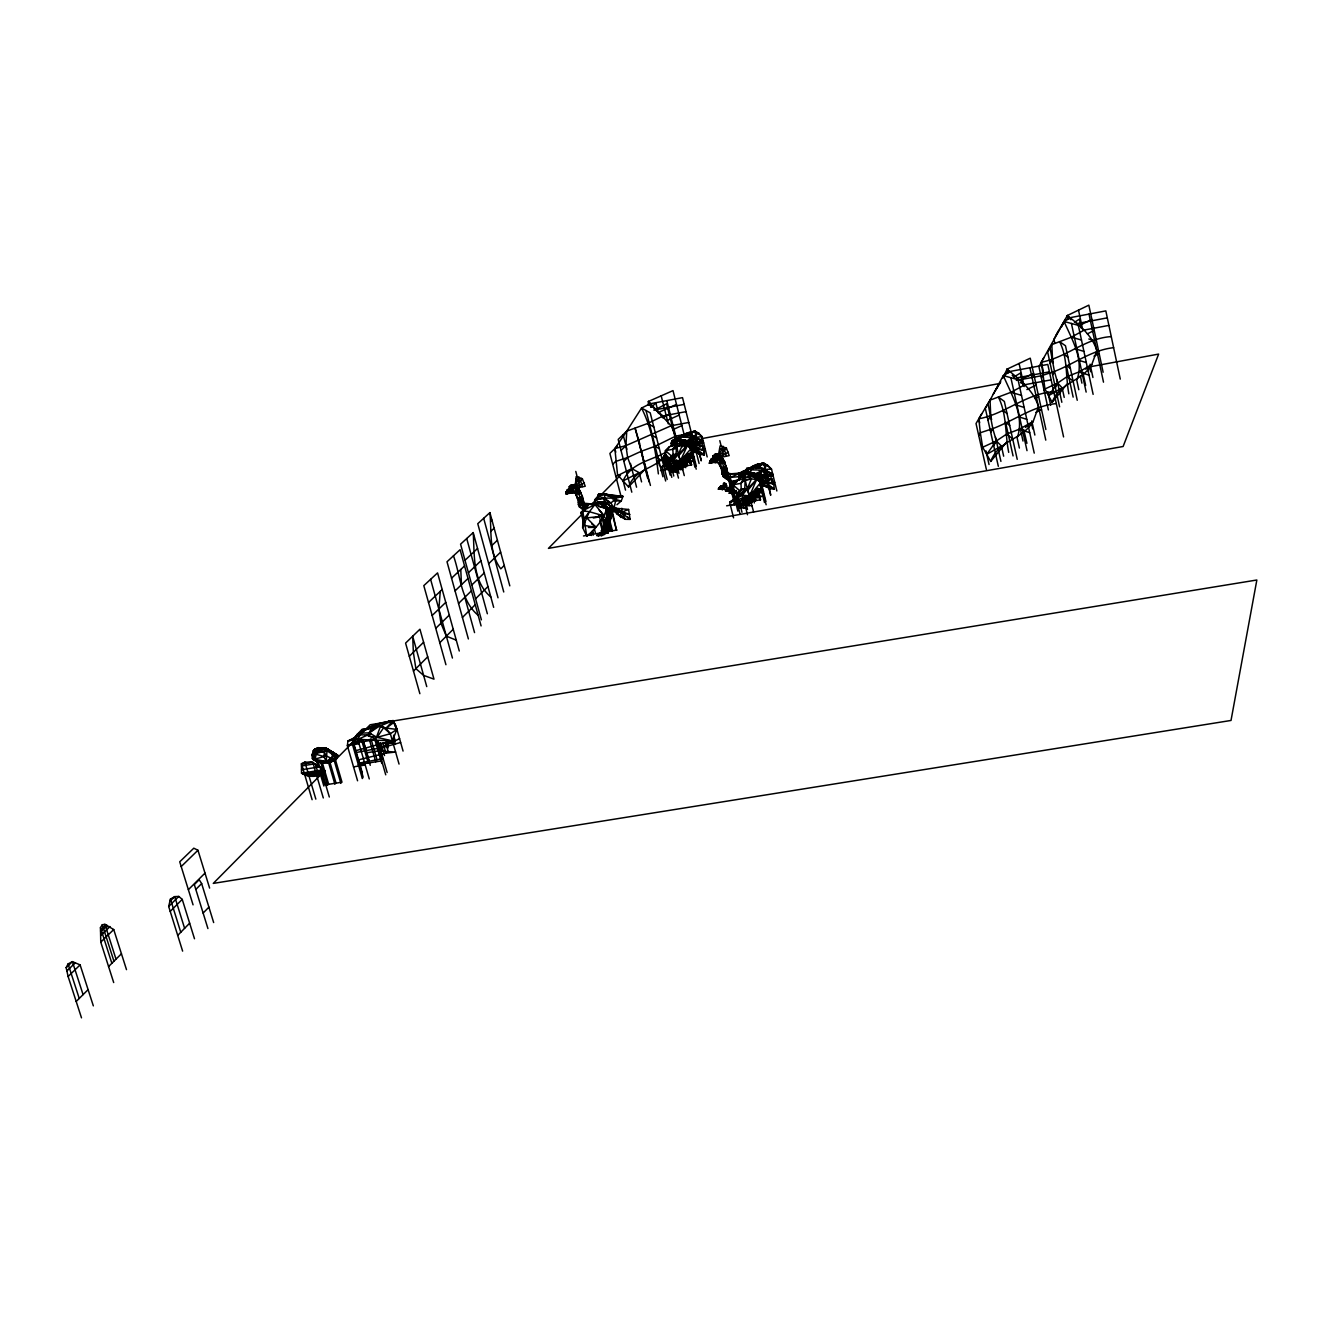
<?xml version="1.0" encoding="UTF-8"?>
<svg xmlns="http://www.w3.org/2000/svg" width="1323" height="1323" viewBox="0 0 1323 1323"><rect width="100%" height="100%" fill="white"/><g stroke="black" fill="none" stroke-linecap="round" stroke-linejoin="round"><path stroke-width="1.5" d="M696.328 466.258L690.408 442.742L684.967 439.782L677.839 440.724L672.845 449.291L673.159 455.939L671.489 456.005L665.419 450.663L669.62 446.661L675.474 444.098L684.603 442.577L691.036 448.613L696.212 469.169M583.658 501.367L582.368 496.456L581.376 496.654L584.138 503.236L582.137 508.859L579.491 506.974L578.482 502.492L582.881 498.44L583.278 503.782M741.657 476.197L742.633 471.699L749 471.749L750.951 472.873L742.633 471.699L736.514 474.114M113.695 982.559L100.763 942.125L100.465 927.621L102.301 924.727L104.914 924.33L113.728 929.54L126.495 969.643M732.363 482.597L723.003 476.429L721.167 468.309L722.242 467.482L723.003 468.557L722.011 474.296L726.393 472.526L730.131 473.667L730.825 481.374L732.363 482.597L728.427 479.687L727.815 472.758L725.682 468.607L726.608 467.929L726.79 473.336M731.652 491.28L733.62 490.089L734.199 493.562L735.356 493.016L733.62 490.089L732.115 490.039C728.378 493.181 721.763 488.187 730.362 488.253L729.965 488.319M718.951 487.955L726.873 487.261L726.178 484.102L723.747 482.845L722.689 487.575L723.234 489.394L724.376 488.849L722.656 485.954L720.258 486.517L720.125 488.964L721.085 488.551M311.831 754.755L327.062 750.488L326.103 761.535L330.535 762.362L335.91 759.501L337.53 755.053L325.739 747.925L317.933 747.71L314.56 749.364L311.831 754.755L312.493 758.724L320.894 762.825L330.535 762.362L331.362 760.196M673.969 442.957L675.011 438.872L682.651 439.931L673.804 439.484L675.094 440.278L675.987 439.186L681.659 439.716M749.976 493.314L746.867 501.682L742.253 505.667L745.114 505.072L747.462 497.398M742.683 473.27L746.552 469.285L762.412 463L764.496 463.414L764.496 470.145L766.364 477.752M1008.705 452.367C1004.984 434.01 1007.018 414.496 998.402 397.016L1011.037 392.269L1025.06 384.662L1051.157 379.85M695.27 448.332L682.519 397.644L649.99 403.796L641.556 408.046C652.007 428.85 655.596 451.408 658.374 473.899M1019.388 448.05L1017.155 437.963C1024.978 416.232 1011.615 395.081 1003.314 375.567L1010.855 371.3L1047.799 364.437L1063.576 436.937M582.103 499.102L582.864 502.972L585.593 504.956L580.896 500.292L578.763 493.694L579.722 490.932L582.368 496.456L578.399 500.094L578.482 502.492M697.105 444.545L695.336 437.483L695.584 431.381L684.041 434.209L678.782 438.591L679.344 436.127L684.818 435.118M312.741 757.103L312.493 758.724L326.103 761.535L323.986 756.541L324.598 749.066L325.739 747.925L337.53 755.053L335.959 754.656L326.103 761.535L316.925 761.651L313.998 758.856L313.816 754.424L315.205 749.612L316.362 748.487L318.347 749.132M582.897 520.171L582.649 527.546L586.8 536.328C595.73 528.373 604.346 519.079 606.943 507.189L604.346 502.955L599.914 502.045L588.52 504.361L581.012 512.547L582.897 520.171L594.937 504.526L599.517 503.17L613.558 511.538L614.087 509.901M678.997 439.451L671.852 440.774L671.174 443.47L674.713 440.526L671.852 440.774L674.432 439.468L682.089 440.526L680.154 441.287L680.849 438.889L681.18 440.195M579.143 489.609L577.208 490.271L578.035 489.477L579.143 489.609L576.398 491.081L575.373 493.231L578.763 499.796L579.921 506.692L584.667 510.149L584.138 503.236L578.366 504.758L578.432 500.028L575.373 493.231L573.421 491.726L571.304 484.962L574.827 484.565L577.523 487.046L580.02 490.998L575.373 493.231L566.641 492.784L567.468 489.89L570.081 488.336M1078.807 389.723L1076.757 380.214C1084.595 359.873 1071.977 339.813 1064.105 321.506L1071.068 317.487L1105.83 310.888L1120.267 379.106M319.141 747.892L325.739 747.925L317.933 747.71L316.792 748.835L315.321 758.989L316.925 761.651L319.273 762.048L328.551 762.544L329.675 761.403L336.059 783.15M739.739 474.891L739.822 473.105L747.594 471.699M1068.852 393.807C1065.462 376.509 1067.909 358.12 1059.607 341.665L1071.382 337.183L1084.347 330.022L1108.906 325.392M606.992 529.084L607.836 513.076L604.446 534.475L598.244 535.964L602.974 531.449L608.2 532.871L596.706 535.501L602.13 531.829L600.262 534.442L596.706 535.501M735.009 492.239C728.245 490.982 731.817 495.43 731.206 490.651L733.703 490.188C737.556 497.845 722.656 490.783 734.232 490.816L733.637 491.131M746.453 471.253L746.635 468.408L752.589 467.333M621.793 508.247L622.273 513.159L625.366 519.311L630.079 519.393L628.607 509.471L614.021 508.082L605.008 502.26L598.773 502.211L596.028 503.583M726.178 484.102C725.037 488.237 714.288 488.336 722.308 489.477L724.376 488.849L722.308 489.477L721.167 485.921L718.339 489.113L720.936 489.196L720.258 486.517L722.656 485.954L724.061 488.948M641.572 481.903L639.207 472.691L631.766 468.607L627.631 457.526L625.928 445.619L626.755 431.133L641.556 408.046L650.205 412.842L667.189 479.455M742.848 472.559L749 471.749L749.81 472.592L743.609 472.013L742.914 473.254L741.327 472.361L740.235 476.445L738.614 476.743L730.098 477.355L725.781 474.51L722.606 463.1L719.15 457.725L729.205 455.608L726.41 448.1L720.142 445.851L718.637 453.921L715.048 454.335L713.08 456.121L714.288 457.113L711.063 459.313L709.393 463.182L711.013 460.172L715.941 458.651L715.048 454.335L718.637 453.921L724.69 461.975L727.336 470.872M736.713 505.006L729.883 477.603L742.087 472.361L748.438 472.41L750.389 473.535L748.322 474.378L749 471.749L742.914 472.84L742.633 471.699M729.849 487.625L727.352 488.071L727.683 490.701L727.352 488.071L729.767 487.526C733.637 493.942 726.608 487.873 730.875 484.367L733.306 485.64L733.885 487.426L726.31 489.245L725.401 490.701L728.725 489.361M648.22 405.152L648.452 401.448L673.01 390.616L684.487 435.945M748.471 504.146L750.273 493.33M616.948 504.741L621.231 500.97L622.935 496.439L616.237 498.093L614.021 508.082C613.045 510 614.815 506.395 610.928 505.667L610.135 512.001L607.174 513.771L606.083 512.084L607.174 513.771M440.261 591.348L438.872 609.01L440.939 623.249L446.331 636.165L456.27 640.15M689.647 432.72L689.928 434.556L675.64 438.575L675.325 440.427L675.987 439.186L676.681 440.112L680.287 439.484L680.154 441.287M609.423 529.15C608.563 524.884 603.222 529.299 602.031 531.416L611.259 529.597L608.993 527.48L605.884 528.075L607.373 527.232L607.72 523.561M681.229 460.421L678.931 466.076L674.581 470.227L677.227 469.682L679.443 462.603M604.148 504.923L606.281 504.063L604.148 504.923L605.008 502.26L610.895 503.087L614.021 508.082L613.359 508.776L613.029 507.536L606.017 512.299L606.943 519.36L604.628 532.127L599.468 533.401L599.782 535.154L601.072 535.385L602.875 532.011L607.522 518.55L605.934 508.065C618.304 514.151 611.838 505.353 604.346 502.955L596.822 503.534L605.008 502.26L605.372 503.666M682.238 464.241L683.032 458.998M601.866 517.525L604.082 520.799L607.025 521.394L604.628 532.127L608.2 532.871L604.429 533.45L604.446 534.393L602.875 532.011L604.082 520.799L602.445 517.789M750.819 472.658C749.976 466.374 755.979 463.182 761.568 464.241L757.947 464.423L758.873 467.895M712.717 459.825C709.674 458.651 713.246 465.514 711.063 459.313L713.973 458.32L711.063 459.313L710.236 462.223C715.875 462.488 714.569 461.396 710.236 462.223L711.559 460.569L709.674 461.214L710.236 462.223L712.105 458.8M571.9 484.896L571.404 487.542L567.468 489.89L565.897 493.711L566.145 491.759L567.98 491.131M682.354 458.502L680.684 465.944L683.776 467.416L680.353 468.755L678.881 466.556L679.675 459.561M742.253 505.667L746.883 501.136L752.125 502.575L748.471 504.08L746.867 501.682L747.561 496.026M602.031 531.416L603.768 530.705L603.768 528.853L601.105 530.837L604.694 531.069L606.596 527.596L607.935 516.78L611.342 514.73L610.895 511.207M718.753 488.154C717.595 489.08 721.862 489.609 719.927 487.294L721.812 487.211L719.249 487.658L719.58 489.03C719.183 486.467 718.67 491.048 719.249 487.658L723.747 487.41M726.955 489.113L729.767 487.526L730.346 490.982L731.222 489.824L725.401 490.701C728.444 492.057 727.402 484.466 729.403 491.065L731.503 490.436L729.403 491.065L729.138 490.023L731.156 489.659L725.831 490.386L730.544 488.468L726.592 489.08L728.014 490.783M682.685 462.438L681.229 463.282L683.71 462.653L686.356 464.588L682.685 462.438L681.229 463.083L684.189 462.67L686.356 464.588L682.701 465.299L682.519 458.701M729.486 492.487L730.511 493.181L731.057 492.206L729.238 493.264L730.164 491.809L734.712 491.544L729.668 492.95L730.511 493.181L730.164 491.809M566.988 492.454L577.275 487.344L578.912 489.245L569.849 492.685L568.096 489.808L569.337 488.815L567.567 491.544L572.049 493.032L566.757 493.611L566.145 491.759L568.41 490.717L567.468 489.89L566.641 492.784L568.807 493.082L567.468 489.89L569.171 489.295M314.593 758.724L313.435 759.865L320.894 762.825L330.237 761.337L330.535 762.362L333.247 752.291L337.514 756.012L337.034 758.377L334.587 759.667M598.889 506.56L606.215 508.495L594.937 504.526L588.52 504.361L587.495 506.841L582.699 510.794L583.939 518.219L582.649 527.546L589.314 511.72L604.264 515.953L594.937 504.526L590.339 503.815L599.517 503.17L606.215 508.495L612.036 510.149L613.591 509.305L613.144 511.207L607.108 513.39L606.943 519.36C600.03 519.79 607.29 531.201 600.41 533.897L598.244 535.964M740.88 473.485L739.259 473.766L738.614 476.743L740.367 475.883L740.764 473.022L739.259 473.766L739.822 473.105L740.235 474.808M713.973 461.628L715.66 462.471L715.148 461.214L709.393 463.182L715.908 460.933L715.66 462.471C712.27 463.05 711.923 458.337 713.08 456.121L715.445 455.327M726.31 489.245C726.972 492.04 725.715 488.865 727.336 489.295M760.923 475.867L772.764 474.312L758.641 466.969L752.258 467.151L743.146 471.302L742.848 473.32L743.609 472.013L744.32 472.989L749.81 472.592L746.106 472.906M602.875 532.011L604.545 520.352M750.406 493.744L748.041 500.871L745.296 501.235L747.28 499.085L748.041 500.871L754.656 499.383L752.258 497.299L749.893 497.398L750.67 500.16L744.188 500.689L746.916 498.672L750.67 500.16L752.589 493.446M719.249 487.658L719.58 489.03L719.414 487.774L721.812 487.211C716.338 490.668 721.101 485.64 721.878 487.74M321.687 773.591L325.011 784.886L341.996 782.207L335.116 758.674L337.034 758.377L337.53 755.053L336.406 756.194L335.844 753.928L333.694 753.912L327.194 748.735L319.769 747.727M674.581 470.227L678.881 466.556L679.939 459.296M684.983 457.295L684.553 464.257M748.471 504.08L743.708 504.857L746.023 501.516L743.344 503.104L743.708 504.857L748.256 503.17L748.471 504.08L740.516 505.221L746.867 501.682L747.76 495.794M615.178 496.869L622.935 496.439L605.058 494.207L604.462 498.093L594.705 499.796L594.457 503.021L599.898 502.492L599.236 503.765M607.373 527.232L603.999 529.283L603.768 530.705L607.34 530.358L608.431 527.497L610.316 511.885M751.762 497.283L754.656 499.383L752.589 498.92L752.87 493.446M672.795 442.676L673.407 440.757M578.035 489.477L580.02 490.998L577.523 487.046L575.24 488.369L575.075 487.41L576.183 476.578L582.368 478.81L585.246 486.252L575.24 488.369L578.763 493.694L580.913 492.553L577.903 489.047M578.978 476.892L575.472 485.161M607.836 513.076L610.813 517.425L608.993 527.48L611.342 514.73L610.647 511.621M671.654 446.364L673.242 440.063M681.891 459.114L680.336 468.838L673.076 469.863L678.137 466.424L675.491 468.739L682.784 469.682M722.986 446.165L719.265 454.517M728.014 488.948L726.013 489.543M606.81 493.843L598.624 494.124L597.053 499.019L594.705 499.796L599.898 502.492L597.599 503.302L603.635 502.211M324.73 770.499L324.251 772.88C317.669 777.444 308.292 777.477 301.528 773.227L301.479 763.735L304.885 762.081L312.79 762.313L324.73 770.499L302.95 773.972M752.258 497.299L753.25 492.206M680.254 465.961L682.701 465.299L684.785 457.278M570.527 492.569L565.897 493.711C570.395 493.661 566.608 492.255 568.84 490.386L569.419 486.732L571.304 484.962L574.943 484.83M689.746 432.059L679.046 436.822L678.583 439.004L679.344 436.127M730.776 491.858L731.206 490.651L732.859 490.932L729.783 492.817M722.176 471.997L726.608 467.929L725.384 473.7L727.815 472.758L729.105 474.527L727.633 473.965M726.377 489.477L727.352 488.071C729.8 487.707 727.452 491.213 730.858 488.981L729.849 489.477M745.296 501.235L747.28 499.085M581.508 499.697L582.881 498.44L582.07 504.989L586.039 508.082M765.918 501.45L759.667 476.065L753.779 472.873L747.346 473.039L739.259 475.916L739.144 479.869L730.825 481.374L722.672 474.329L723.119 468.59L722.044 469.533L726.112 465.911L721.167 468.309L719.051 462.67L722.937 458.998L721.647 458.899L723.797 460.404L721.333 456.435L719.15 457.725L719.514 455.013M723.648 475.949L725.666 478.446L727.815 472.758L724.673 469.781L726.608 467.929M671.009 445.851L671.704 442.676L679.063 439.964L679.493 441.7M752.208 476.478L752.407 473.816L753.779 472.873L758.228 477.09L760.659 482.597L766.133 504.758M682.321 458.651L680.502 466.672L675.656 467.879L675.97 469.5L683.776 467.416L680.684 465.944M614.12 508.065L613.922 508.958L612.698 507.883L614.484 507.404L622.356 511.902L629.913 514.415L622.273 513.159L613.161 509.752L612.367 508.23L610.135 512.001L607.108 513.39L610.002 510L605.967 508.049L606.017 512.299L613.343 510.331M750.29 494.587L748.636 501.814L746.867 501.682M750.191 494.984L748.636 501.814L752.125 502.575M182.624 951.121L168.683 906.47L170.419 899.094L174.735 896.614L178.787 896.432L182.243 899.392L194.498 938.768M568.675 490.883L570.693 492.966L565.897 493.711M572.859 485.161L569.419 486.732L570.676 488.187L569.055 491.147L567.369 490.75L572.826 489.99L571.404 487.542L567.468 489.89M100.631 931.243L101.077 929.49L105.708 926.861L110.041 926.596L100.813 935.493M568.873 492.569L572.826 489.99L570.957 488.733L571.404 487.542L577.026 486.599L568.807 489.328L575.207 487.625L575.703 485.657M335.91 759.501L331.445 758.36L327.823 762.627L334.173 760.427L334.835 755.797L335.91 759.501L333.991 759.815L340.887 783.365M613.607 509.719L613.558 511.538L614.484 507.404L630.079 519.393L627.499 516.896M732.512 491.627L732.429 490.304M719.58 489.03L718.984 488.534C722.656 485.773 721.432 487.112 719.497 488.352M723.449 489.13L722.656 485.954L719.48 488.964L720.473 488.551C716.619 488.22 725.914 489.99 723.367 487.162L722.738 487.889M696.46 450.812L696.262 444.611L689.796 444.412L692.458 446.976M728.576 487.74L728.973 489.312M735.952 497.696L737.242 493.181L741.227 489.229L747.28 489.014L753.63 511.951M598.624 494.124L597.053 499.019L598.624 494.124L622.935 496.439L615.41 496.142M681.973 466.374L678.286 454.368L672.828 454.616L669.256 458.337L667.999 462.471L661.996 466.705L665.651 480.993M715.908 460.933C714.453 464.423 712.072 457.89 714.056 456.716M312.493 758.724L315.767 751.662L324.598 749.066L336.373 757.153L331.544 760.99M359.079 743.741L347.354 745.643L352.15 743.41L375.6 739.607L380.677 725.781L393.063 720.622L396.867 729.436L392.418 740.88L378.973 744.154L375.6 739.607L367.992 734.91L360.054 734.827L347.982 740.963L347.354 745.643L357.574 780.785M674.548 439.881L675.739 436.094L671.125 425.758L648.452 401.448L649.461 405.417M730.164 492.52L733.918 490.585M722.292 486.318L720.82 487.74L722.953 486.451M678.931 466.076L678.252 468.127L677.045 467.052L678.931 466.076L675.97 469.5L680.237 467.978M609.093 522.32L610.813 517.425M724.888 483.127L722.887 486.236M578.399 500.094L577.539 498.804L578.697 497.977L577.638 499.036L575.373 493.231L577.936 491.991M732.016 484.665L729.998 487.807M582.137 508.859L582.666 507.371L581.872 508.164M595.35 504.278L584.138 503.236L582.897 505.618M678.881 466.556L681.577 459.098M683.677 444.66L683.048 442.213L684.967 439.782L689.002 443.652L691.036 448.613L680.502 460.685L661.996 466.705L678.286 454.368L687.299 445.702L686.736 444.23L690.408 442.742L692.26 453.475L680.502 460.685L672.233 460.024M733.554 517.839L729.701 502.409L742.253 495.348L744.816 488.435L745.13 479.637L741.608 476.594L733.736 483.953M606.596 527.596L603.768 530.705L607.34 530.358L606.596 527.596L610.25 517.988L607.935 516.78M677.045 467.052L675.97 469.5M681.99 462.752L683.396 459.131M719.232 488.369L720.622 487.972L720.258 486.517L721.796 486.285L720.82 487.74L720.258 486.517L722.656 486.103M676.549 455.774L676.07 453.839L672.101 459.511L661.996 466.705L673.556 460.156L676.07 453.839L676.632 445.868L673.754 443.238L672.712 444.941M577.291 492.636L575.985 494.736L579.309 493.148M599.782 535.154L602.974 531.449L607.025 521.394M751.199 494.157L750.604 497.035M747.809 474.924L747.346 473.039L743.708 477.636L740.996 483.342L741.227 489.229L738.631 496.092L737.44 495.943L738.333 494.885L742.253 495.348L747.28 489.014L751.348 478.943L756.657 479.439L760.659 482.597L749.645 495.844L729.701 502.409L747.28 489.014L756.657 479.439L752.407 473.816L746.073 473.899L741.608 476.594L744.899 476.048M722.523 469.268L720.291 464.075L723.797 460.404L722.606 463.1L720.291 464.075L720.638 463.149L719.051 462.67L712.072 462.405L722.705 458.634L721.515 458.469M743.708 504.857L748.289 497.746M752.059 505.568L749.083 505.651L746.685 495.943L749.645 495.844L756.657 479.439L752.01 475.635L737.275 480.365L732.925 484.797L732.066 487.939L737.837 511.108M737.44 495.943L739.739 490.701L732.925 484.797L740.996 483.342L745.13 479.637L751.348 478.943L747.859 476.644L752.407 473.816L758.228 477.09L761.949 487.823L749.645 495.844L738.333 494.885M678.484 478.083L673.556 460.156L678.286 454.368L682.387 445.223L687.299 445.702L691.036 448.613M683.048 442.213L687.299 445.702L680.502 460.685L678.286 454.368L672.828 454.616L670.364 460.917L669.306 460.801L671.489 456.005M756.591 475.172L772.764 474.312L764.512 469.384L766.645 464.803L762.412 463L758.625 466.275L752.192 466.556L747.743 469.913L743.146 471.302L744.27 473.072L743.609 472.013L741.508 473.105M736.183 490.436L730.842 492.454M719.844 487.707L721.779 486.467M1002.652 378.361L1007.084 369.15L1030.253 358.186L1045.881 429.495M369.266 778.933L357.805 739.375C363.081 725.748 380.329 722.805 393.063 720.622L396.867 729.436L390.351 733.719L377.022 737.374L368.373 736.216L367.992 734.91L372.143 727.253L377.336 726.393M761.635 464.505L756.921 465.001L758.013 464.075L767.059 464.77L767.704 466.06L767.059 464.77L763.354 464.323L767.952 465.58L771.507 469.152L776.849 490.982M1026.929 443.321L1023.704 429.446M1055.374 387.54L1057.672 383.042L1067.148 376.575L1078.873 371.995L1091.756 364.619L1096.817 350.81C1092.484 335.364 1079.072 325.045 1067.38 315.502L1056.267 334.901M388.714 740.682L392.418 740.88L377.022 737.374L369.266 732.892L361.129 733.058L355.589 736.861L352.927 741.955L363.114 777.014L362.337 778.519L352.15 743.41C355.821 732.595 368.042 728.46 377.915 725.219L383.637 727.7L390.351 733.719L399.05 764.082M81.497 1017.85L68.118 976.523L66.15 967.659L68.068 963.938L72.401 961.623L80.108 964.88L93.338 1005.877M675.375 440.361L675.987 439.186L676.615 440.179L675.64 438.575L684.057 434.738L689.928 434.556L703.29 441.485L692.508 443.007L691.4 438.641M1044.161 390.566L1044.972 388.995L1041.35 362.204L1064.105 321.506L1078.328 325.342L1093.129 394.37M1052.628 374.905L1054.448 371.432C1074.375 363.742 1092.037 349.967 1113.619 347.684M692.69 444.76L697.188 443.866L695.418 436.822L697.585 432.687L695.319 431.215L685.446 433.646L675.64 438.575M335.298 759.286L337.53 755.053M352.15 743.41L357.491 734.116L361.874 729.535L371.565 727.948L366.388 729.271L357.491 734.116L352.695 739.706L362.37 773.062M1050.181 363.627L1052.529 359.211L1051.835 344.625L1059.607 341.665L1065.478 345.766L1077.236 400.274M1041.399 377.931L1042.772 375.335L1054.448 371.432L1050.065 347.866M1043.847 357.64L1038.935 366.653L1048.378 409.898M1058.483 330.849L1053.935 339.168L1054.712 342.789M1052.513 343.385L1047.7 352.216L1059.591 406.872M1061.344 327.161L1065.825 318.942M993.705 445.752L996.351 440.956L1006.654 434.093L1019.223 429.264L1033.164 421.458L1038.472 406.806C1033.809 390.302 1019.388 379.602 1007.084 369.15L1007.928 372.987M990.712 432.356L992.796 428.635C1014.179 420.532 1033.213 405.963 1056.316 403.565M981.749 448.927L982.675 447.257L996.351 440.956L1001.395 446.049L1003.661 456.187M988.016 420.367L990.729 415.654L990.051 400.141L1003.314 375.567L1018.049 379.767L1034.239 453.127M978.722 435.515L980.31 432.753L978.805 418.796L990.051 400.141L998.402 397.016L1004.339 401.448L1017.222 459.329M981.666 413.917L976.027 423.542L986.379 469.467M993.259 394.188L998.501 385.274M990.844 398.818L985.304 408.245L998.319 466.291M1003.661 376.956L1006.175 372.689M671.786 442.428L671.174 443.47L677.227 441.65M995.954 389.623L1000.8 381.768M672.762 446L674.895 442.56L679.063 439.964L679.079 441.303M718.869 454.153L713.08 456.121L713.494 457.345L716.19 457.692L716.669 459.379L711.212 460.966L713.527 462.124L721.746 457.08M732.826 500.061L729.701 502.409L740.632 494.62L744.816 488.435L745.329 490.502M377.022 737.374L383.637 727.7L396.867 729.436L393.063 720.622L373.863 725.666M737.275 480.365L732.066 487.939L737.242 493.181M1064.221 397.396L1062.154 387.854L1057.672 383.042L1044.972 388.995L1052.165 402.357C1059.144 382.595 1081.668 381.752 1091.756 364.619L1085.819 369.183M988.033 403.598L992.796 428.635L980.31 432.753L982.675 447.257L990.729 461.429C999.08 439.451 1021.406 440.691 1033.164 421.458L1025.424 427.445M625.531 490.138L623.133 480.861C630.74 462.802 651.28 460.636 666.445 451.953M714.205 458.866L711.212 460.966M607.522 518.55L606.943 519.36L602.759 515.987M686.042 411.651L663.071 415.951L647.658 423.492L626.755 431.133L614.864 448.563L617.543 474.792L628.557 486.996C635.553 467.879 655.1 469.483 665.899 454.963M748.041 500.871L746.982 500.541L749.066 497.746L749.976 501.367M669.306 460.801L670.083 459.809L673.556 460.156M756.657 479.439L747.776 490.42M1052.165 402.357L1066.785 384.298M733.025 505.055L733.736 504.179M730.511 505.783L731.751 504.261M990.729 461.429L1006.456 442.262M730.478 493.049L732.826 491.891M732.396 491.147L732.115 490.039L733.818 490.899M733.934 491.379L736.696 491.362M733.256 493.644L735.356 493.016L733.256 493.644L733.008 492.603M748.322 474.378L750.389 473.535M732.677 492.983L731.239 492.106L734.579 491.263L734.91 493.281L734.199 492.388M729.635 493.281L729.668 492.305M731.371 491.329L730.23 492.04M731.206 490.651L732.281 491.924L731.305 492.421L732.628 491.114M733.62 490.238L732.032 491.577M731.784 492.983L729.238 493.264L735.092 492.404L733.951 492.884M727.716 489.543L726.443 489.775M726.31 489.94L727.369 490.337M740.367 475.883L742.368 473.518M742.914 472.84L743.609 472.013M729.998 488.468L727.005 488.865L727.452 490.684M725.93 490.254L728.378 489.394L727.352 488.071M726.575 489.923L727.551 488.915M721.713 486.037L720.655 486.93L723.119 486.632M721.73 488.815L719.894 488.997L719.53 487.509L726.74 485.872M725.451 478.281L728.907 480.514L729.552 479.769M722.937 488.567L723.516 487.889L722.308 489.477L721.415 485.921M722.986 488.733L724.376 488.849L723.549 488.071L723.929 489.113L723.549 488.071L722.308 489.477M720.125 488.964L718.339 489.113M719.695 487.509L721.68 486.963M727.782 476.082L734.794 505.254M726.625 475.139L727.815 472.758L726.84 472.939M723.615 476.23L727.815 472.758L727.055 473.336M722.672 474.329L723.317 473.568L721.73 473.866M722.126 469.582L723.003 468.557M722.242 467.482L721.366 468.507L717.264 461.115L715.991 455.129M721.878 468.359L722.457 467.681L721.167 468.309M723.516 462.058L722.606 463.1L724.69 461.975L723.433 460.354L725.715 466.109M612.466 499.003L616.237 498.093L605.058 494.207L597.88 496.175L594.705 499.796L604.462 498.093L616.237 498.093L610.895 503.087L603.271 498.622L605.008 502.26L599.071 503.335L598.773 502.211L598.327 503.732M713.527 462.124L714.403 461.132M719.398 455.807L720.324 455.492L719.398 455.807L718.637 453.921L715.528 455.244M711.559 459.561L711.824 460.817L716.669 459.379L713.494 457.345L715.478 455.707L718.968 456.766L728.394 452.218M710.434 460.156L720.837 455.972L714.767 458.023L713.593 459.561L716.669 459.379L712.469 458.734L712.551 459.809M710.038 460.718L710.302 463.067L712.369 462.537L710.302 463.067L709.674 461.214L710.798 461.578M714.288 457.113L712.469 458.734L715.263 456.898L719.084 456.981L718.637 453.921M712.419 459.131L713.742 457.741L713.08 456.121L713.18 458.37L715.958 458.734L714.701 458.783L714.519 457.56L712.915 458.238M713.18 458.37L713.742 457.741M711.84 460.801L713.097 462.372L715.313 461.611M576.084 485.723L582.368 478.81M602.13 531.829L599.385 534.227L600.262 534.442L599.468 533.401M371.052 733.918L369.646 734.182L369.266 732.892L377.915 725.219L386.002 728.295L393.063 720.622L390.384 721.597M679.575 464.323L677.74 466.308L679.327 465.679L679.294 463.96L676.781 465.845L679.327 465.679M628.557 486.996L645.26 468.921L641.225 451.292L655.117 446.248L675.739 436.094L691.449 433.167M719.894 455.095L726.41 448.1M663.997 470.459L665.254 469.119M589.694 535.236L590.554 534.343M612.268 510.794L613.806 510.513L611.606 511.488L616.535 530.391L612.053 510M587.164 535.964L588.652 534.409M610.135 512.001L612.698 509.454L612.367 508.23L611.739 511.984L610.135 512.001L611.391 510.695M613.822 508.578L614.484 507.404L614.236 508.611L610.928 505.667M675.21 439.666L680.849 438.889L675.276 439.931L675.011 438.872M608.382 512.067L607.108 513.39L612.036 510.149L610.267 506.345L610.548 511.273L605.934 508.065L610.548 511.273L605.967 508.049L608.712 510.728M672.249 442.345L671.174 443.47L672.729 443.122M666.412 450.002L669.62 446.661L664.659 453.591L670.116 475.056M203.13 913.068L208.902 907.131M626.986 473.502L631.766 468.607L615.873 476.478M598.988 503.054L599.898 502.492L599.071 503.335M177.712 935.394L189.652 923.173M727.203 490.552L728.196 488.832M581.574 514.713L548.433 548.384L1123.128 446.496L1158.634 354.084L1087.489 367.248M591.662 504.476L598.872 497.15M601.75 494.223L620.487 475.205M334.14 758.476L336.373 757.153M584.022 506.544L584.667 510.149M320.761 774.716L213.284 883.4L1231.018 720.456L1256.85 580.003L370.142 724.772L365.793 729.171M335.281 760.014L355.622 739.458M578.366 504.758L578.945 504.179L579.491 506.974L584.138 503.236L581.657 504.179L580.896 500.292L582.881 498.44M413.487 671.059L427.709 656.82M195.821 889.42L201.642 883.582L199.194 879.696L194.316 884.558L207.926 928.564M623.844 461.33L627.631 457.526L641.225 451.292L642.548 454.699M579.491 506.974L580.665 505.799M170.22 911.398L182.243 899.392M439.782 642.713L453.243 629.252M188.362 889.684L204.999 873.114M76.205 1001.494L88.095 989.637M462.422 617.461L475.238 604.694M318.926 762.23L318.628 761.238L317.95 761.932L320.646 761.965M577.638 499.036L578.812 498.192L577.539 498.804M612.714 464.307L615.559 461.479L627.631 457.526M168.683 906.47L178.787 896.432M326.235 749.678L327.194 748.735L335.149 753.928M108.569 966.551L121.435 953.767M578.101 498.887L580.847 497.2M317.156 759.981L313.435 759.865M169.857 901.443L174.735 896.614L184.608 928.333M475.602 598.773L487.972 586.519M504.261 565.45L500.805 568.857C488.6 552.716 491.776 531.548 489.907 512.613L477.768 523.693L498.01 597.798M621.033 450.448L625.928 445.619L671.125 425.758L688.77 422.467M409.303 656.307L423.608 642.25M435.747 628.342L449.291 615.063M575.604 486.434L576.514 486.12L575.604 486.434L574.827 484.565L569.932 486.252L570.378 487.311M570.974 492.867L569.419 486.732L575.075 487.41L584.402 482.895M617.411 446.083L609.886 453.425L620.719 495.149M569.849 492.685L570.891 491.676M458.552 603.437L471.418 590.835M567.567 491.544L568.41 490.717M471.815 585.014L484.251 572.925M568.84 490.386L568.923 488.733M567.385 493.396L566.492 491.263M628.16 429.76L618.188 439.434L631.799 492.173M651.296 407.368L655.828 402.969L658.507 413.504M100.763 942.125L113.728 929.54M181.201 866.548L197.954 850.259L193.803 848.192L179.73 861.802L193.059 904.849M68.118 976.523L80.108 964.88M66.878 970.983L75.295 962.846M488.7 563.681L500.64 552.138M66.15 967.659L72.401 961.623L83.084 994.631M432.158 615.493L445.752 602.378M100.581 929.97L105.956 924.794M100.647 931.723L107.262 925.372M455.079 590.885L468.011 578.449M468.425 572.727L480.927 560.77M491.958 545.423L497.415 540.231M428.52 602.478L442.18 589.529M451.556 578.201L464.555 565.913M665.684 454.914L662.757 457.675L665.072 466.771M465.001 560.274L477.553 548.483M490.618 531.482L494.141 528.191M490.618 521.312L491.941 520.104M493.661 607.34L473.204 532.574L460.569 544.183L481.39 619.842M669.256 458.337L664.659 453.591L665.419 450.663L672.845 449.291L676.632 445.868L682.387 445.223L682.8 446.827M722.093 471.931L723.284 470.889L722.623 471.649L727.567 471.815L728.13 474.031L739.822 473.105M586.8 536.328L583.939 518.219L581.012 512.547L586.188 507.982L586.436 504.146L594.11 503.699M613.31 508.694L613.029 507.536L622.356 511.902L624.936 514.399M582.07 504.989L584.138 503.236M684.487 436.458L684.041 434.209L689.978 433.944L693.665 431L698.825 433.398L702.1 436.706L707.177 456.964M730.213 488.071L733.306 485.64M570.081 490.883L572.148 489.345L570.676 488.187M375.252 725.699L374.938 724.607L380.809 725.831L386.002 728.295L393.857 722.441M713.841 460.288L715.958 458.734L714.403 458.254L715.958 458.734M768.911 483.986L758.608 476.908L763.652 484.698L766.447 482.697L773.723 484.053L774.286 488.964L769.969 488.799L761.138 483.242L769.969 488.799L766.447 482.697L765.488 477.851L758.641 477.702L774.286 488.964L763.652 484.698L759.882 481.423M760.659 482.597L756.012 477.835L759.667 476.065L761.949 487.823L760.064 483.441M612.946 510.413L619.247 515.209L622.273 513.159L614.666 508.164M356.036 737.523L360.054 734.827M369.266 732.892L380.296 725.533M691.83 449.407L700.032 454.55L704.2 454.798L703.869 450.333L696.956 449.01L694.261 450.796L689.614 446.992M741.608 476.594L747.346 473.039L747.297 474.461L750.538 473.667M580.301 497.746L582.368 496.456L581.607 496.836M679.906 437.318L684.057 434.738L682.982 437.218L695.336 437.483L696.543 441.303L703.29 441.485L689.978 433.944L695.319 431.215M601.436 535.931L602.66 535.187M747.743 469.913L752.258 467.151L752.721 469.02M1074.441 322.25L1079.386 319.223L1081.338 328.369M718.968 456.766L720.622 455.757M1014.162 376.823L1020.43 373.069L1022.993 384.728M684.537 464.191L676.781 465.845M713.295 458.734L715.975 457.493L715.263 456.898L715.478 459.213L715.296 457.361L717 456.121L715.478 455.707L719.084 456.981M575.075 487.41L576.811 486.384M720.241 487.608L721.564 486.699L720.374 488.27L721.581 488.088L720.39 487.079M679.361 443.552L683.644 440.625L689.002 443.652L692.26 453.475L686.736 454.732M1062.154 387.854L1048.61 395.66L1057.672 383.042L1054.448 371.432M1001.395 446.049L986.76 454.318L996.351 440.956L992.796 428.635M574.827 484.565L569.7 487.972L571.04 486.666L569.419 486.732L570.742 487.691M613.806 510.513L608.778 513.589L606.992 513.043M764.214 463.232L758.625 466.275L764.512 469.384L771.507 469.152L766.645 464.803L767.952 465.58L762.412 463M662.691 417.836L669.24 414.364M655.91 409.369L666.56 403.763L675.871 440.542M385.605 722.838L388.78 721.184L392.038 721.63M1043.367 371.598L1041.35 362.204C1066.189 357.574 1085.67 338.093 1111.27 336.604M594.937 504.526L582.699 510.794L589.314 511.72M601.006 532.458L602.974 531.449M623.133 480.861L639.207 472.691M722.705 487.261L721.3 486.533L723.615 487.129M1094.022 356.135L1099.148 353.555M979.698 422.781L978.805 418.796C1005.364 413.917 1026.383 393.344 1053.753 391.773M746.883 501.136L744.799 502.161L746.073 503.319M1035.992 412.363L1041.515 409.634M1087.374 333.843L1094.237 330.452M728.378 489.394L727.319 489.196M581.012 512.547L584.568 510.81M730.726 488.7L729.8 489.146L734.017 488.832M1078.394 326.02L1091.888 319.422M1034.983 398.471L1038.687 396.668M325.111 750.803L324.598 749.066L316.792 748.835L313.402 750.488L313.419 752.688L314.56 749.364L318.248 748.768L317.933 747.71M1026.896 389.574L1036.141 385.076M1068.157 319.108L1067.38 315.502L1088.846 305.15L1103.134 372.243M1019.024 380.346L1033.577 373.351M382.066 746.966L399.612 738.664M673.44 429.396L681.825 425.593M667.404 420.367L679.179 415.058M676.483 404.408L659.234 412.115L661.963 416.844M354.696 738.432L347.982 740.963L357.805 739.375L367.992 734.91M315.767 751.662L324.152 751.745L327.062 750.488M766.215 481.506L772.169 479.124L773.723 484.053L758.641 477.702M622.356 511.902L628.607 509.471M743.146 471.302L758.641 466.969M578.581 491.362L579.722 490.932M754.259 474.031L764.496 470.145L765.703 474.229L772.764 474.312M580.102 492.851L580.913 492.553L581.988 496.638M686.091 440.956L695.336 437.483L690.871 438.31M723.863 462.273L724.69 461.975L720.274 460.454L723.797 460.404M696.13 452.813L689.713 443.652L696.874 447.951L703.869 450.333L702.53 445.834L696.874 447.951L689.796 444.412L704.2 454.798L699.239 452.797L701.289 460.172M729.866 492.106L731.768 491.379M379.701 748.355L400.604 742.501M756.706 473.799L763.586 471.286L765.438 478.827M691.168 450.018L694.178 448.944M691.532 438.393L687.464 441.799L695.418 438.971L697.171 445.983M572.148 489.345L569.816 490.171L572.826 489.99L571.404 487.542L572.131 488.137L569.518 489.345L572.148 489.345L570.577 488.865L571.635 489.841L571.42 488.005L573.157 486.765L571.635 486.351L575.207 487.625M569.072 489.063L568.394 490.205M572.247 485.756L571.304 484.962M566.872 490.717L569.403 489.857M577.043 489.874L578.912 489.245M720.969 459.676L722.937 458.998M735.406 482.465L731.354 482.283L739.144 479.869M721.134 462.041L719.051 462.67L720.291 464.075M740.516 505.221L744.055 504.162L743.344 503.104M709.393 463.182L710.914 462.852M673.076 469.863L676.351 468.888L674.614 461.694M699.057 434.06L698.445 432.869L694.625 432.257L699.057 434.06L698.445 432.869L694.972 432.538M688.539 439.385L692.342 438.293L697.37 439.815M741.707 476.115L741.657 474.345L748.438 472.41L748.785 473.816M331.445 758.36L326.235 755.946L315.321 758.989L313.816 754.424M355.87 750.637L383.108 743.294L392.981 742.881M623.1 434.672L625.928 445.619L614.864 448.563L615.774 452.201M675.425 446.959L682.387 445.223L679.261 443.155M672.845 449.291L675.755 448.563M684.305 446.446L687.299 445.702L678.749 455.674M671.902 463.298L694.162 461.016L667.95 466.539M743.824 480.811L751.348 478.943M744.816 497.613L763.966 495.976L735.555 501.93M689.713 444.76L703.638 442.825M758.046 477.835L773.112 475.751M366.388 729.271L378.246 726.377M352.695 739.706L356.598 738.763M358.533 759.849L385.936 753.134L395.61 752.043L378.196 750.951L366.636 752.804M679.046 436.822L684.156 435.68M691.334 451.176L694.128 450.548M761.089 464.175L753.498 465.861L747.627 469.4L750.968 468.739M750.24 468.458L746.552 469.285L750.439 468.607L746.635 468.408M759.749 484.747L762.792 484.069M738.614 476.743L743.278 475.189M690.193 434.82L691.234 434.606M690.92 437.698L702.1 436.706L697.585 432.687L698.445 432.869L695.666 433.018M690.672 452.549L694.459 451.805M758.856 467.217L759.981 467.002M761.486 477.934L766.381 476.991M760.262 486.12L763.354 485.524M583.939 518.219L604.264 515.953L599.104 510.033M1076.376 323.705L1107.301 317.851M653.777 410.113L684.223 404.375M760.394 471.385L764.446 470.608M352.927 741.955L363.13 740.02L369.266 761.205M356.003 752.555L380.081 747.991M359.079 763.123L383.141 758.592M686.372 436.11L691.168 435.217L695.418 436.822M673.903 439.898L679.559 438.856M1016.527 377.931L1049.404 371.846M680.617 440.791L682.089 440.526M689.101 440.956L697.238 439.451M701.306 438.707L1000.089 383.422M1016.345 380.412L1042.772 375.517M731.239 492.106L732.281 491.924L731.156 491.61M593.25 518.004L604.264 515.953L598.459 514.994M690.656 453.111L697.386 451.871M725.781 447.736L721.763 448.48L723.681 456.187M683.826 458.8L693.98 456.931M581.756 478.463L577.82 479.174L579.821 486.814M660.475 470.558L691.747 464.836M323.06 761.353L319.273 762.048L320.348 760.973L327.558 785.465M755.797 468.458L759.997 467.697L764.512 469.384M743.807 472.956L747.032 472.361M744.386 473.154L748.438 472.41L741.856 473.75L742.087 472.361M599.799 503.468L602.974 502.905M611.623 508.297L613.508 507.966M723.268 488.402L724.111 488.237M612.698 509.454L613.591 509.305M611.805 511.604L606.099 513.274M734.331 490.949L730.445 491.66L730.825 493.165M752.374 493.363L763.437 491.395M726.625 505.816L760.659 499.747M583.493 535.964L616.865 530.027M682.602 459.577L692.591 457.874M753.746 474.577L752.407 473.816M753.134 493.892L761.998 492.437M315.37 750.174L313.402 750.488L314.031 752.589M318.926 749.595L322.862 748.967M313.402 750.869L315.486 750.538L315.205 749.612M320.894 749.661L324.598 749.066L316.197 750.786L316.792 748.835M568.725 489.742L569.618 489.593M336.406 756.194L337.514 756.012M314.857 760.609L316.313 760.378L318.33 767.208M334.835 757.682L337.249 757.302M311.037 762.197L301.479 763.735L312.112 799.704M316.66 761.552L318.628 761.238M301.479 764.115L312.79 762.313L323.292 797.951M301.479 765.967L315.287 763.751L318.826 775.758M301.512 769.738L320.414 766.712L329.311 797.008M301.528 773.227L323.771 769.672M358.301 764.611L381.719 760.874M353.522 766.86L365.231 764.992M304.786 774.931L324.466 771.789M307.068 775.625L324.251 772.88L323.143 769.126M309.069 776.221L321.77 774.203M743.708 477.636L746.536 477.256M726.658 490.618L725.814 489.742M327.823 762.627L320.894 762.825M688.555 442.378L703.29 441.485M690.507 450.151L694.195 449.737M361.874 729.535L367.827 728.874M375.434 741.409L378.246 741.145M327.509 761.618L329.675 761.403L325.855 761.552M731.354 482.283L736.845 481.936M579.854 492.619L580.913 492.553L576.398 491.081L580.02 490.998M764.066 464.952L767.059 464.77L767.704 466.06M702.017 449.076L705.159 448.927M605.008 502.26L598.773 502.211M671.968 469.02L676.433 468.822L675.656 467.879M771.292 482.465L774.732 482.333M671.704 442.676L674.895 442.56L673.754 443.238L677.839 440.724L683.644 440.625L684.603 442.577M749.645 495.844L747.28 489.014L741.227 489.229L741.575 490.635M740.103 504.708L749.083 505.651M739.259 475.916L742.798 475.833M329.444 751.1L331.114 751.067L333.694 753.912M588.404 527.464L596.094 527.331L586.585 517.723M317.355 749.314L314.56 749.364L315.172 751.464M728.493 488.865L729.767 488.865L728.394 488.104M741.657 474.345L744.998 474.362M357.805 739.375L392.418 740.88M720.803 487.377L722.16 487.41M614.037 500.822L621.231 500.97L615.311 499.399M751.133 469.847L764.496 470.145L759.634 471.021L761.519 478.628M578.879 502.145L583.906 502.293L584.468 504.493L586.436 504.146L586.817 505.535M683.71 462.653L685.264 456.997L686.736 462.455M615.559 496.009L622.935 496.439L615.129 495.91M687.745 454.517L692.591 454.831M605.355 495.249L609.258 495.513M757.021 488.931L762.313 489.278M599.517 493.76L605.058 494.207M721.581 488.088L720.307 487.972L721.085 487.443M674.697 463.149L672.994 462.984L675.276 471.98M738.482 479.339L740.45 479.538M670.281 471.451L676.979 472.162M719.613 448.629L724.508 450.118L726.36 455.906M575.72 479.323L580.549 480.811L582.467 486.55M747.478 514.713L743.476 498.589L741.558 498.358L743.973 508.082M738.366 507.387L745.891 508.313M594.044 504.46L590.538 504.013L599.517 503.17L599.914 502.045L606.943 507.189M686.637 442.262L690.408 442.742L690.143 448.183L689.002 443.652L684.851 442.758L675.474 444.098L675.904 445.768M762.048 464.654L758.211 464.853M584.286 525.463L596.094 527.331L591.728 523.908M765.488 477.851L772.169 479.124M696.262 444.611L702.53 445.834M758.228 477.09L747.859 476.644M752.01 475.635L753.697 476.032M730.494 485.458L732.413 486.351M723.383 483.92L725.285 484.797L725.699 487.211M607.158 495.728L616.237 498.093M609.407 529.084L611.259 529.597L608.431 527.497M1071.382 337.183L1081.486 340.028M315.536 754.143L323.986 756.541M1075.401 348.892L1083.917 351.372M597.88 496.175L604.462 498.093L610.895 503.087M1011.037 392.269L1021.488 395.379M1079.37 360.501L1086.315 362.585M1015.336 404.739L1024.151 407.434M728.907 480.514L729.816 480.795M1078.873 371.995L1089.011 375.137M328.699 750.306L331.114 751.067M1088.812 338.986L1092.434 340.143M1019.586 417.076L1026.78 419.358M1019.223 429.264L1029.724 432.687M604.677 507.387L612.036 510.149L607.307 507.023M690.209 446.43L696.956 449.01L700.032 454.55L689.944 447.042M762.825 481.324L766.447 482.697L758.608 476.908M616.601 511.885L613.161 509.752L619.247 515.209L622.868 516.598M616.535 513.804L625.366 519.311L619.247 515.209L614.484 507.404L613.475 510.86M760.923 482.498L764.247 483.937M1020.413 382.562L1025.06 384.662M767.588 485.508L774.286 488.964M699.569 452.4L704.2 454.798M733.67 491.395L732.247 490.668L732.545 492.239M647.658 423.492L653.827 426.998M651.412 434.92L656.605 437.963M655.117 446.248L659.367 448.778M656.241 457.113L662.459 460.9M1063.841 354.233L1067.926 357.144M1070.357 368.389L1066.305 365.446L1073.151 397.132M689.713 443.652L696.956 449.01M1067.148 376.575L1073.069 380.974M1002.884 410.378L1007.035 413.537M1009.697 425.477L1005.579 422.302L1013.071 455.939M313.998 758.856L316.925 761.651M663.071 415.951L655.265 409.832L648.452 401.448M1006.654 434.093L1012.657 438.856M686.637 434.771L685.446 433.646L685.86 435.3M763.652 484.698L765.901 486.98M478.165 615.311C460.586 600.609 460.702 575.852 453.458 555.809M490.816 596.938C472.079 581.277 474.692 554.651 473.204 532.574M1007.084 369.15L1009.631 372.16M1012.194 375.17L1014.741 378.163M1067.38 315.502L1070.919 319.736M386.002 728.295L390.351 733.719M619.247 515.209L621.033 517.574M393.675 721.862L395.891 725.649L403.068 751.084M566.988 493.396L566.145 491.759L566.872 493.496M324.152 751.745L326.235 755.946M710.484 462.868L709.674 461.214L710.385 462.967M744.419 503.567L745.114 505.072M676.599 468.292L677.227 469.682M600.41 533.897L601.072 535.385M715.048 454.335L713.725 455.906M603.999 529.283L604.694 531.069M650.436 485.442L635.073 428.09L639.77 443.833M643.706 461.793L645.674 466.837M742.253 495.348L743.476 498.589M68.068 963.938L79.248 998.452M104.914 924.33L116.011 959.158M102.301 924.727L113.943 961.209M100.465 927.621L111.86 963.276M170.419 899.094L180.771 932.268M197.954 850.259L209.613 888.097M201.642 883.582L213.664 922.561M304.885 762.081L315.833 799.125M328.286 761.651L334.934 784.307M322.597 763.569L328.683 784.307M318.363 762.296L320.017 767.952M320.546 774.749L323.87 786.06M336.753 757.384L337.034 758.377M332.123 753.415L333.082 756.706M380.991 743.228L384.53 755.532M380.131 742.683L382.545 751.084M377.998 740.764L387.143 772.516M378.014 742.501L382.645 758.592M375.6 739.607L385.737 774.815M374.839 739.342L381.801 763.47M370.903 738.548L377.022 759.749M369.315 739.408L375.765 761.816M362.783 739.458L370.258 765.306M361.229 738.896L368.207 763.024M393.576 735.175L395.18 740.764M388.78 721.184L389.045 722.077M393.295 736.928L395.428 744.402M387.259 741.277L388.383 745.163M386.597 742.236L388.218 747.842M385.539 742.286L388.102 751.266M383.108 743.294L385.936 753.134M419.871 693.682L405.582 643.11L419.937 629.219L433.977 679.146L423.575 675.375L415.885 668.661L413.371 652.322L412.677 636.247L426.75 686.604M430.603 579.342L452.433 658.044M445.934 664.725L423.807 585.642L437.566 572.892L459.279 651.015M481.092 625.928L460.09 549.69L447.009 561.779L468.375 638.943M464.82 597.301L474.56 632.609M466.721 538.527L487.36 613.756M489.907 512.613L509.802 585.857M483.672 518.302L503.749 591.976M592.605 530.506L593.349 533.334M592.158 531.333L593.184 535.236M575.786 471.435L577.159 476.693M590.587 532.64L591.315 535.468M607.654 512.348L612.384 530.54M604.346 502.955L604.71 504.344M606.81 512.348L611.739 531.234M602.66 517.061L604.082 522.502M605.504 527.96L606.447 531.598M601.982 517.756L603.883 525.033M604.843 528.654L605.785 532.293M599.881 518.351L603.486 532.111M599.732 521.03L602.825 532.822M594.407 528.968L595.416 532.871M610.267 506.345L610.961 508.991M630.443 463.43L636.561 487.178M638.447 440.46L649.064 481.87M645.26 468.921L647.625 478.099M672.101 459.511L672.514 461.132M671.29 464.555L673.109 471.749M669.24 457.576L673.754 476.032M669.025 457.741L671.555 467.681M668.28 457.361L669.074 460.47M669.868 463.579L672.134 472.493M666.114 454.318L668.115 462.19M668.611 464.158L671.786 477.355M665.601 453.772L669.653 469.715M664.394 456.121L666.395 464.009M666.891 465.994L667.917 469.963M663.699 455.774L664.278 458.039M649.99 403.796L650.833 407.153M663.435 456.617L666.693 469.417M646.004 410.51L662.906 476.76M658.077 460.172L659.466 465.613M690.159 452.483L691.119 456.319M690.143 453.822L691.003 457.245M689.614 454.963L691.466 465.134L688.572 453.657M688.605 454.219L689.498 457.758M683.644 440.625L683.859 441.502M687.265 454.219L689.597 463.48M686.554 456.071L687.811 461.066M685.248 456.27L687.53 465.349M684.686 456.882L686.984 465.961M683.098 458.337L685.744 467.697M682.668 459.941L683.611 463.629M666.775 400.621L676.748 440.079M681.808 460.057L683.396 466.358M676.83 446.612L678.286 454.368M680.32 460.421L684.289 475.602M674.432 439.468L674.201 440.708L680.287 439.484L674.002 441.254L674.019 442.891M680.452 463.199L681.411 466.986M677.823 460.817L680.105 469.797M661.186 395.842L668.297 423.889M677.789 461.363L679.195 466.887M677.227 461.959L678.633 467.482M676.351 460.172L678.716 469.483L677.624 470.128L675.259 460.817M675.987 461.694L678.964 473.452M675.077 461.859L676.963 469.301M701.207 440.592L704.415 453.376M698.991 441.518L700.314 446.777M697.8 441.584L698.693 445.09M695.683 436.458L696.51 439.782M696.94 441.452L697.982 445.636M699.338 453.442L701.207 460.867M696.229 452.119L699.09 463.497M692.342 438.293L694.095 445.256M691.268 437.318L693.302 445.438M689.978 433.944L692.64 445.355M693.533 448.894L694.426 452.416M691.251 452.549L694.939 467.201M691.35 453.491L692.624 458.519M739.623 500.011L741.542 507.784M738.664 498.953L741.988 512.282M735.654 490.916L739.772 508.197M730.478 475.073L730.131 473.667L739.325 474.064M736.431 499.647L739.954 513.754M731.09 481.539L736.481 503.187M719.811 440.658L721.134 445.967M721.167 485.921L722.044 489.427M625.928 445.619L626.837 449.241M752.192 466.556L752.655 468.425M757.616 488.435L758.559 492.255M757.632 488.948L760.394 500.094L758.178 488.27M756.26 489.394L757.203 493.231M756.144 490.188L758.112 498.176M755.698 490.601L757.037 495.993M754.49 491.627L755.946 497.531M754.11 492.454L756.045 500.276M753.564 493.132L755.499 500.97M752.274 494.57L754.342 502.922M745.329 480.431L747.28 489.014M749.016 495.331L749.926 499.036M748.52 498.374L749.43 502.045M745.477 495.943L746.966 501.897M744.932 496.638L746.404 502.591M744.651 496.505L746.734 504.857L745.61 505.601L743.939 498.903M744.32 496.72L747.478 509.405M743.261 498.622L744.766 504.642M769.986 473.105L771.375 478.761M771.838 480.662L772.599 483.755M766.943 472.113L768.795 479.654M767.72 479.836L765.852 472.278L760.46 470.641L762.313 478.149M764.462 468.838L766.893 478.744M768.729 486.583L770.697 494.57M768.729 487.36L770.681 495.348M763.784 468.574L765.604 475.982M762.428 481.737L763.388 486.236M759.452 470.69L761.32 478.281M760.113 484.764L764.479 502.508M759.997 488.948L760.874 492.553M995.491 437.152L1000.916 461.38M985.982 450.911L989.042 464.522M1031.427 422.98L1032.734 428.9M1023.721 431.778L1024.283 434.291M1010.871 377.733L1027.012 450.663M1020.794 431.033L1023.01 441.039M1029.906 367.761L1045.782 440.129M1019.09 363.461L1024.184 386.548M1031.758 420.912L1034.867 435.052M990.729 415.654L991.605 419.639M1056.895 379.453L1061.84 402.275M1047.766 391.806L1050.71 405.268M1078.51 310.128L1082.76 329.989M1090.086 364.189L1092.93 377.485M1089.424 366.19L1090.632 371.763M1082.809 372.193L1085.654 385.44M1071.415 323.474L1086.15 392.104M1080.312 375.616L1081.916 383.141M1088.994 314.08L1103.498 382.165M1052.529 359.211L1053.34 362.965M725.682 468.607L726.393 472.526M732.76 487.74L732.826 488.782M460.768 569.485L461.462 584.749M746.916 498.672L746.982 500.541M614.534 507.619L613.922 508.958L614.583 507.784M724.111 475.387L723.135 476.528L724.111 475.387M361.328 733.174L357.491 734.116L361.295 733.339"/></g></svg>
